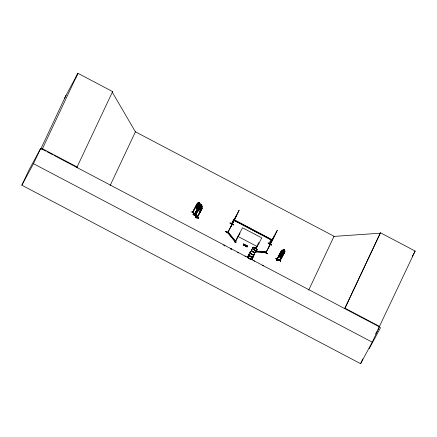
<?xml version="1.0" encoding="UTF-8"?>
<svg xmlns="http://www.w3.org/2000/svg" width="437" height="437" viewBox="0 0 437 437"><rect width="100%" height="100%" fill="white"/><g stroke="black" fill="none" stroke-linecap="round" stroke-linejoin="round"><path stroke-width="0.66" d="M279.931 259.485L280.718 261.714M280.783 261.594L279.827 259.272L280.669 261.752M198.382 206.909L198.251 208.165L198.868 208.93M282.93 251.69L284.345 251.1L282.963 252.111C283.875 254.017 282.012 253.952 282.652 252.204M236.455 215.441L231.763 224.186M270.416 244.125L265.882 252.815L266.133 252.318M199.228 208.11L199.354 207.165C198.19 208.487 197.737 206.98 199.343 206.772L199.583 205.04L199.616 206.706L200.485 206.171L200.621 206.504M280.079 253.181L279.909 254.345L282.657 255.093L283.591 254.137M282.865 251.734C283.291 250.308 281.608 250.128 282.471 251.991L281.018 253.034L282.586 252.275M277.184 259.474C275.419 259.004 279.664 260.884 280.106 260.528L285.115 251.275L284.946 250.794L282.22 250.051L281.614 250.335L278.429 256.148L278.26 257.306L281.002 258.032L281.92 257.049M278.303 257.278L278.467 256.148M278.833 256.35L278.986 255.197M254.099 249.718L254.498 249.898L254.23 249.729M254.957 248.232L255.372 248.413L255.126 248.047M193.078 214.545L196.218 214.54L196.229 214.851M193.154 214.665C199.338 214.742 194.771 215.332 193.132 214.354M196.153 214.709L193.039 214.534M198.78 218.003L195.579 217.692L198.698 217.845M198.769 217.713L195.618 217.664L198.775 217.976M195.721 207.056L197.322 208.979L195.721 207.056L196.06 205.723M198.3 210.219L198.638 208.886L198.3 210.219L199.867 212.136L200.643 211.339M229.441 233.691L225.874 231.697M227.999 232.266L227.814 232.571M229.474 233.62C218.183 227.371 237.236 237.69 225.825 231.801M229.971 222.996L233.604 224.837M235.423 240.7L234.685 242.388M239.733 233.014L240.082 233.129L235.467 241.754M235.281 241.344L235.587 241.497L235.248 241.229M258.682 242.934L258.988 243.163L258.682 242.934L255.776 248.32M263.97 251.925L264.112 251.657L267.717 253.564M268.127 243.103L271.71 245.048L268.192 242.977M274.611 235.548L269.76 244.25L277.315 230.255L273.245 238.897L265.756 252.75L265.406 252.067L265.554 251.799L266.084 252.411M269.842 244.07L269.012 243.857L271.191 239.263M269.968 244.136L269.99 243.753L269.738 244.196M267.597 253.799L264.587 252.215L267.591 253.81L265.237 252.433M53.948 155.375L379.431 326.881L372.231 342.176L360.596 363.688L21.85 185.195L29.05 169.9L40.679 148.389L46.109 151.246M21.85 185.195L33.48 163.678L40.679 148.389M40.668 149.23L66.069 95.271L77.944 73.312L112.62 91.584L76.775 167.628L77.114 167L42.444 148.727L77.944 73.312M110.162 185.468L135.503 131.635M234.188 220.161L271.044 239.58L270.896 239.847L234.046 220.428L234.336 219.844L232.156 224.438L231.457 224.066L233.637 219.472L271.896 239.634L269.858 243.955L269.159 243.584L269.012 243.857M230.436 227.398L234.505 218.751M223.777 244.933L224.973 245.539M230.408 248.429L231.599 249.035M237.564 252.198L238.749 252.826M244.889 256.06L246.08 256.666M253.52 260.61L254.711 261.217M269.711 244.223L271.896 239.634M268.591 247.506L272.661 238.859M262.287 265.226L263.478 265.833M333.917 236.406L380.256 233.194L380.474 232.79L415.15 251.062L377.825 329.848M308.708 290.092L334.048 236.259L135.421 131.816L112.282 92.207L112.62 91.584M380.256 233.194L344.755 308.615L380.474 232.79M360.596 363.688L362.901 358.793M64.479 98.527L66.069 95.271M76.011 77.191L77.606 73.94M225.945 231.566L229.562 233.456M41.799 149.918L42.444 148.727M191.078 211.858L194.083 212.169M192.695 212.377L197.163 203.549L197.458 203.779L192.695 212.398L197.458 203.779M192.641 212.349L192.804 211.836M198.502 203.325L199.075 202.265L198.474 203.385L197.983 203.331L196.912 205.308L196.787 206.564L197.409 207.329L198.201 206.892L199.272 204.915L199.13 204.15L199.742 203.085L199.043 202.265M199.168 204.145L199.633 205.341L194.476 214.594L199.447 204.931L199.971 204.991L200.572 203.871L201.233 204.685L200.621 205.756L200.725 206.515M194.427 214.376L199.081 205.772M199.633 205.341L194.629 214.627L192.619 212.158L197.633 202.883L198.07 202.795L199.589 204.702M195.028 215.31L199.709 206.706L199.999 206.936L195.241 215.556L200.397 206.106L199.78 205.341L198.709 207.318L199.327 208.083M195.224 215.528L195.312 214.977M201.157 204.691L200.588 205.751L201.113 206.302M195.06 215.337L197.049 217.768L202.113 208.482L201.681 207.302L201.818 208.072L200.747 210.05L199.955 210.487L199.332 209.722L199.458 208.465L200.523 206.493L201.047 206.548L201.621 205.428L201.015 206.483L200.616 205.953L200.146 206.04L195.164 215.321L197.158 217.752M196.639 215.321L193.449 215.042M201.637 207.307L202.287 206.242L201.583 205.423M201.517 208.924L201.807 209.154L201.517 208.924L196.83 217.506L197.174 217.784L202.178 208.498L202.134 207.859M197.021 217.56L201.621 208.93M197.011 217.724L197.027 217.222M233.637 219.472L233.489 219.745L261.534 234.522M231.457 224.066L231.599 223.799L232.304 224.165M227.437 232.337L228.18 232.107L236.1 241.907L235.953 242.174L235.352 242.136L227.437 232.337L228.038 232.375L230.955 235.985M231.73 224.214L239.159 210.148L235.09 218.79L227.601 232.642L227.846 232.167M227.732 232.692L232.451 223.941M233.555 224.946L229.993 222.946L233.587 224.886M224.427 245.982L224.618 245.627L223.908 245.255M235.499 240.574L235.237 240.634M235.281 241.333L235.106 241.656L242.557 227.786L261.812 237.93L256.104 248.489M231.058 249.478L231.249 249.123L230.534 248.751M235.352 242.136L235.636 241.442M243.185 244.982L243.977 244.873L243.682 243.944L244.278 244.687L244.081 245.037L243.185 244.982L244.075 244.698L243.682 243.944M243.458 245.13L245.184 244.736L244.278 244.687M244.081 245.037L244.665 245.763L243.972 244.103M244.665 245.763L244.283 245.026L245.184 244.736M245.528 246.217L246.321 246.107L246.026 245.179L246.621 245.922L246.424 246.271L245.528 246.217L246.419 245.933L246.026 245.179M245.802 246.364L247.528 245.971L246.621 245.922M246.424 246.271L247.009 246.998L246.315 245.332M247.009 246.998L246.621 246.26L247.528 245.971M265.734 252.728L266.002 252.269M271.71 245.048L268.192 242.983M277.102 260.731C273.813 252.837 279.281 266.089 275.966 258.42M277.096 259.343C283.728 262.271 276.889 258.07 276.648 259.671L281.647 250.363M276.965 259.665L281.625 251.084L281.302 250.996L281.657 251.16L276.976 259.769M281.898 252.154L283.072 252.488L281.898 252.154L281.335 253.236L280.57 253.455L279.5 255.432L279.625 256.437L280.718 256.727L281.756 256.033L282.826 254.055L282.433 253.547M282.996 250.303L283.553 249.199L284.722 249.516L284.099 250.625L284.487 251.111L283.416 253.089L282.373 253.777L281.281 253.482L281.155 252.471L282.22 250.499L282.996 250.303L283.58 249.27L284.673 249.565M281.827 252.783L282.012 252.428M282.526 252.968L282.717 252.613M283.531 251.565L281.171 255.88L280.084 255.585L282.81 250.658L283.903 250.953L282.504 253.547L283.296 253.76L283.466 254.236L283.252 253.766M276.654 259.6L280.177 260.632L284.798 251.947L284.476 251.859L279.784 260.452L280.352 260.25M284.476 251.859L279.899 260.567M281.892 257.06L283.935 253.285M412.293 256.35L415.15 251.062M375.585 333.994L377.186 331.033M369.145 348.797L380.676 327.466M265.789 252.581L255.661 251.898M255.246 248.331L254.853 248.063M197.289 208.979L198.076 208.149M282.455 256.148L281.504 257.038L278.784 256.377L278.953 255.219M282.444 256.126L281.526 257.103L278.773 256.35M280.98 257.967L281.881 257.032M276.905 260.72L275.993 258.409M192.515 212.18L194.503 214.594L194.47 214.032M195.536 215.255L195.202 214.971L195.383 215.222M196.961 217.276C192.548 211.754 198.382 218.992 197.174 217.249M280.488 252.373L281.86 252.313M281.335 253.236L279.953 253.274M255.044 247.948L254.716 248.112M281.881 252.357L281.106 252.553L280.035 254.531L280.161 255.53L281.253 255.82L282.291 255.132L283.362 253.154L282.968 252.646L283.81 252.81L283.979 253.285M200.157 206.078L200.605 206.002M244.283 245.026L245.086 244.917M246.621 246.26L247.429 246.151M280.188 260.654L280.308 260.217M254.99 247.937L255.099 247.965M200.583 205.953L202.14 207.881M199.999 206.936L199.709 206.706M192.788 211.847L192.81 212.038M194.525 214.125C189.838 208.586 195.973 215.851 194.612 214.054M193.143 214.387L196.218 214.567M195.579 217.692L198.704 217.883M201.2 204.685L200.539 203.866C199.512 206.537 198.622 202.085 201.086 206.324M198.775 210.579L197.224 208.662L198.054 209.585M236.1 241.907L235.499 241.869L227.579 232.069M256.093 251.188L265.554 251.799M260.676 251.761L263.38 251.936M255.809 251.63L266.138 252.362M280.314 260.321L280.073 260.266M283.602 251.565L282.422 251.226L283.542 251.586M281.1 252.149L283.788 252.865M281.69 252.712L282.777 253.001M283.258 253.793L280.57 253.012M281.155 253.613L282.242 253.902M280.62 254.684L281.712 254.973M284.509 251.936L284.831 252.023M281.739 252.63L282.832 252.93M279.948 254.29L282.652 255.05M255.186 248.249L254.902 248.036M249.39 254.061A2.551 1.12 28.4 0 0 250.625 256.612L250.472 256.552M255.071 248.391L254.755 248.085M192.766 211.819L192.968 212.049M262.724 235.15L269.858 238.908M237.908 236.39L257.158 246.539M243.584 244.125L243.879 244.278M245.927 245.359L246.217 245.512M243.283 244.802L243.556 244.949M245.621 246.036L245.9 246.184M344.973 308.211L379.644 326.483M47.316 151.885L52.74 154.742M33.48 163.678L372.231 342.176M201.588 205.488L202.211 206.248M198.027 202.839L198.474 203.385M198.3 210.197L199.867 212.082M231.785 237.018L235.953 242.174M246.719 246.08L247.107 246.818M244.376 244.846L244.764 245.583M254.476 254.695A2.54 1.114 28.4 0 1 251.188 254.181A2.54 1.114 28.4 0 1 250.521 251.985M254.525 253.902A2.584 1.131 28.4 0 1 251.821 254.4A2.584 1.131 28.4 0 1 250.57 251.821M253.34 256.016A2.54 1.114 28.4 0 1 250.68 256.508A2.54 1.114 28.4 0 1 249.451 253.968M249.183 253.963A2.54 1.114 28.4 0 0 251.051 256.524A2.54 1.114 28.4 0 0 253.411 255.891A2.551 1.12 28.4 0 1 251.024 256.579A2.551 1.12 28.4 0 1 249.145 254.006M255.918 251.898A2.584 1.131 28.4 0 1 252.81 251.859A2.584 1.131 28.4 0 1 251.854 249.445M254.629 253.635A2.54 1.114 28.4 0 1 251.969 254.126A2.54 1.114 28.4 0 1 250.74 251.586M255.809 252.023A2.54 1.114 28.4 0 1 252.75 251.985A2.54 1.114 28.4 0 1 251.805 249.609M254.591 253.782A2.584 1.131 28.4 0 1 251.887 254.279A2.584 1.131 28.4 0 1 250.636 251.696M255.874 251.406A2.584 1.131 28.4 0 1 253.17 251.903A2.584 1.131 28.4 0 1 251.92 249.325M255.913 251.264A2.54 1.114 28.4 0 1 253.252 251.75A2.54 1.114 28.4 0 1 252.023 249.21M253.22 256.24A2.54 1.114 28.4 0 1 250.565 256.727A2.54 1.114 28.4 0 1 249.33 254.192M253.296 256.12A2.551 1.12 28.4 0 1 250.625 256.612M252.258 258.666A2.584 1.131 28.4 0 1 250.057 259.07M248.872 258.447A2.584 1.131 28.4 0 1 248.658 256.191M252.04 258.425A2.54 1.114 28.4 0 1 251.106 259.458M250.565 259.37A2.54 1.114 28.4 0 1 249.98 259.185M248.817 258.573A2.54 1.114 28.4 0 1 248.145 256.377M252.324 258.546A2.584 1.131 28.4 0 1 249.511 258.671M248.937 258.327A2.584 1.131 28.4 0 1 248.26 256.093M252.362 258.393A2.54 1.114 28.4 0 1 249.308 258.354A2.54 1.114 28.4 0 1 248.363 255.978M198.234 203.708L198.065 205.1C199.168 203.784 199.611 205.352 198.07 205.499L197.819 207.296L197.797 205.559C196.634 206.881 196.169 205.374 197.786 205.166L198.021 203.434L198.234 203.708M200.78 206.865L200.61 208.258C201.741 206.974 202.091 208.449 200.61 208.657L200.365 210.454L200.343 208.717C199.146 209.984 198.737 208.569 200.332 208.323L200.567 206.592L200.78 206.865M281.931 255.443L281.515 255.448L281.439 254.258L279.871 255.017L281.324 253.968C280.412 252.302 282.182 252.083 281.712 253.793L283.192 253.078L281.81 254.094L281.931 255.443M198.316 203.74L197.245 205.718L197.868 206.483L198.939 204.505L198.316 203.74M199.092 202.642L199.305 203.484L199.092 202.642M200.556 204.243L200.763 205.084L200.556 204.243M200.862 206.898L199.791 208.875L200.414 209.64L201.479 207.662L200.862 206.898M201.637 205.8L201.845 206.646L201.637 205.8M282.553 251.526L282.362 251.881L283.061 252.067L283.252 251.712L282.553 251.526M283.668 249.472L283.482 249.827L284.181 250.019L284.372 249.664L283.668 249.472M199.572 204.401L199.103 204.483L199.562 204.445M252.881 248.62A2.54 1.114 28.4 0 0 256.858 250.15A2.54 1.114 28.4 0 0 254.684 247.468A2.54 1.114 28.4 0 0 252.881 248.62M252.772 248.828A2.54 1.114 28.4 0 0 256.743 250.357A2.54 1.114 28.4 0 0 254.574 247.67A2.54 1.114 28.4 0 0 252.772 248.828M252.832 248.708A2.551 1.12 28.4 0 0 256.819 250.243A2.551 1.12 28.4 0 0 254.64 247.544A2.551 1.12 28.4 0 0 252.832 248.708"/></g></svg>
